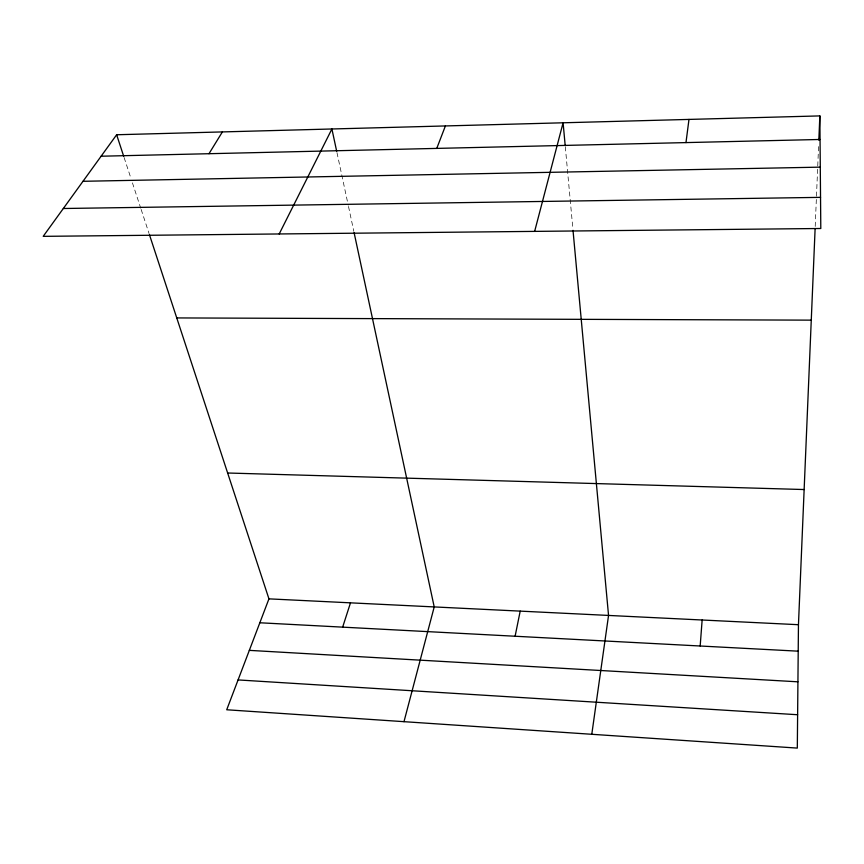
<?xml version="1.0" encoding="UTF-8"?>
<svg xmlns="http://www.w3.org/2000/svg" width="864" height="864" viewBox="0 0 864 864"><rect width="100%" height="100%" fill="white"/><g stroke="black" fill="none" stroke-linecap="round" stroke-linejoin="round"><path stroke-width="0.65" stroke-dasharray="4.32 3.24" d="M815.206 226.444L818.662 144.223M124.114 157.54L130.766 177.8M132.43 182.866L140.735 208.192M141.156 209.455L149.062 233.539M336.971 152.615L348.214 205.135M348.494 206.442L353.83 231.368M565.294 146.696L572.897 229.046"/><path stroke-width="1.3" d="M815.098 229.122L798.455 624.704L797.31 748.094L226.714 709.765L268.942 598.86L149.483 234.824M818.834 140.173L819.86 115.906L116.64 134.752L43.2 236.347L820.8 228.496L819.86 115.906M700.175 646.002L702.14 619.996M685.973 142.592L688.986 119.416M591.786 734.292L608.548 615.427L573.016 230.375M515.106 636.239L520.204 611.118M534.643 231.379L563.09 122.785L565.175 145.368M403.985 721.678L434.214 606.928L354.1 232.675M342.652 627.145L350.492 602.834M436.763 148.403L445.403 125.939M279.202 233.96L331.906 128.984L336.69 151.297M208.991 153.706L222.394 131.911M101.12 156.222L820.055 139.471M82.998 181.3L820.282 167.141M63.331 208.505L820.541 197.359M176.753 317.93L811.264 320.144M227.642 473.008L804.146 489.542M268.942 598.86L798.455 624.704M259.837 622.771L798.217 651.175M249.329 650.365L797.926 681.815M238.075 679.925L797.623 714.733M116.64 134.752L123.703 156.276"/></g></svg>
